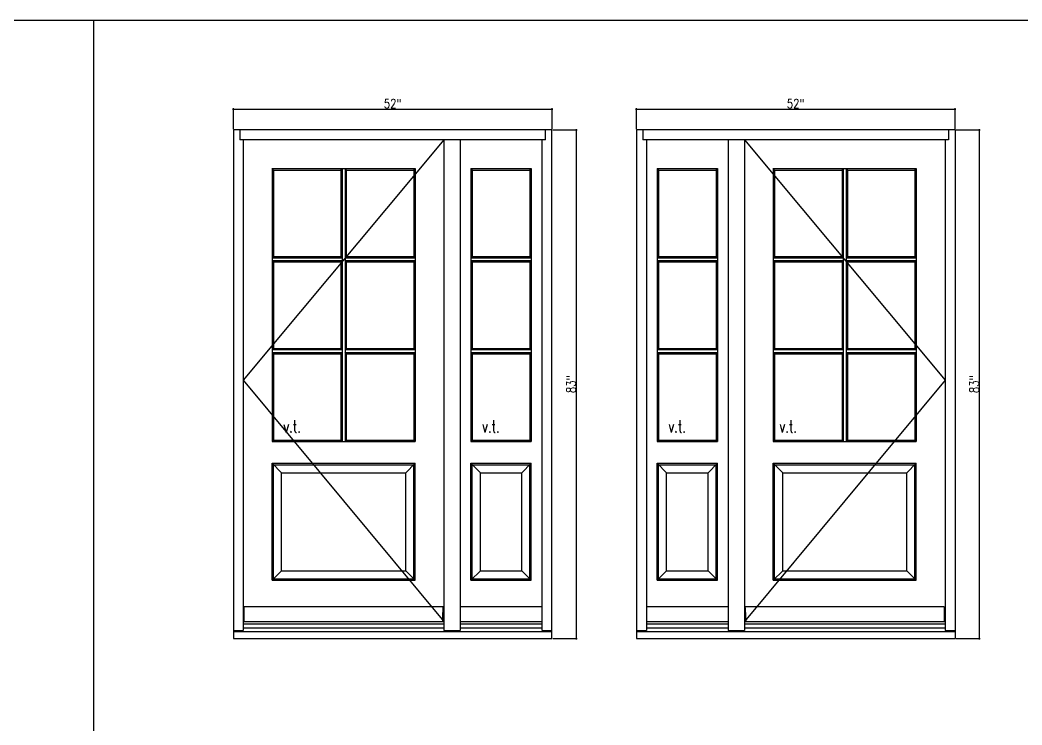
# Model space of a CAD drawing. Header units: inches. Extents: x 1985 to 11287, y 379 to 4336.
# Drawn here: x 7815.7 to 7979.2, y 3649.6 to 3764.6 of the extents above; entities that cross this region are included whole.
import ezdxf

# ---------------------------------------------------------------- set-up
doc = ezdxf.new("R2010")
doc.units = ezdxf.units.IN
doc.header["$MEASUREMENT"] = 0
doc.layers.get('0').update_dxf_attribs({"linetype": 'CONTINUOUS'})
doc.layers.get('Defpoints').update_dxf_attribs({"linetype": 'CONTINUOUS'})
for name, color, linetype in [('COTE1-1 99', 7, 'CONTINUOUS'), ('elevation 99', 7, 'CONTINUOUS'), ('opening side 99', 1, 'CONTINUOUS'), ('separation 99', 3, 'CONTINUOUS')]:
    doc.layers.add(name, color=color, linetype=linetype)
doc.styles.get("Standard").update_dxf_attribs({"font": 'txt.shx', "width": 0.8})
doc.dimstyles.new('Elevation', dxfattribs={"dimscale": 2, "dimtxt": 0.75, "dimasz": 0.0625, "dimexe": 0.0625, "dimexo": 0.0625, "dimgap": 0.0625, "dimtad": 1, "dimdec": 5, "dimzin": 0, "dimdsep": 46, "dimlunit": 5, "dimtxsty": 'Standard', "dimblk1": 'OBLIQUE', "dimblk2": 'OBLIQUE', "dimsah": 1, "dimcen": 2, "dimdle": 0.0625, "dimclrd": 1, "dimclre": 1, "dimadec": 1, "dimazin": 0, "dimtfac": 0.375, "dimtdec": 5, "dimtmove": 0, "dimatfit": 3, "dimldrblk": 'OBLIQUE', "dimfxl": 1, "dimfrac": 2, "dimtolj": 1, "dimtzin": 0, "dimarcsym": 0})

# ---------------------------------------------------------------- blocks, each defined once
blk = doc.blocks.new('_OBLIQUE')
at = {"color": 0, "linetype": 'ByBlock'}
blk.add_line((-0.5, -0.5), (0.5, 0.5), dxfattribs=at)
blk = doc.blocks.new('*D11')
at = {"layer": 'COTE1-1 99', "color": 1, "lineweight": -2, "transparency": 16777216}
for p, q in [((7850.34, 3750.06), (7902.59, 3750.06)), ((7850.47, 3746.78), (7850.47, 3750.19)), ((7902.47, 3746.78), (7902.47, 3750.19))]:
    blk.add_line(p, q, dxfattribs=at)
at = {"layer": 'Defpoints', "color": 0, "transparency": 16777216}
for p in [(7902.47, 3750.06), (7850.47, 3746.66), (7902.47, 3746.66)]:
    blk.add_point(p, dxfattribs=at)
at = {"layer": 'COTE1-1 99', "color": 1, "lineweight": -2, "transparency": 16777216, "xscale": 0.125, "yscale": 0.125, "zscale": 0.125, "rotation": 180}
blk.add_blockref('_OBLIQUE', (7850.47, 3750.06), dxfattribs=at)
at = {"layer": 'COTE1-1 99', "color": 1, "lineweight": -2, "transparency": 16777216, "xscale": 0.125, "yscale": 0.125, "zscale": 0.125}
blk.add_blockref('_OBLIQUE', (7902.47, 3750.06), dxfattribs=at)
at = {"layer": 'COTE1-1 99', "color": 0, "transparency": 16777216, "insert": (7876.47, 3750.94), "char_height": 1.5, "attachment_point": 5}
blk.add_mtext('\\A1;52"', dxfattribs=at)
blk = doc.blocks.new('*D12')
at = {"layer": 'COTE1-1 99', "color": 1, "lineweight": -2, "transparency": 16777216}
for p, q in [((7902.59, 3746.66), (7906.59, 3746.66)), ((7906.47, 3663.53), (7906.47, 3746.78)), ((7902.59, 3663.66), (7906.59, 3663.66))]:
    blk.add_line(p, q, dxfattribs=at)
at = {"layer": 'Defpoints', "color": 0, "transparency": 16777216}
for p in [(7902.47, 3746.66), (7906.47, 3746.66), (7902.47, 3663.66)]:
    blk.add_point(p, dxfattribs=at)
at = {"layer": 'COTE1-1 99', "color": 1, "lineweight": -2, "transparency": 16777216, "xscale": 0.125, "yscale": 0.125, "zscale": 0.125}
for p, rotation in [((7906.47, 3746.66), 90), ((7906.47, 3663.66), 270)]:
    blk.add_blockref('_OBLIQUE', p, dxfattribs=dict(at, rotation=rotation))
at = {"layer": 'COTE1-1 99', "color": 0, "transparency": 16777216, "insert": (7905.59, 3705.16), "char_height": 1.5, "attachment_point": 5, "rotation": 90}
blk.add_mtext('\\A1;83"', dxfattribs=at)
blk = doc.blocks.new('*D17')
at = {"layer": 'COTE1-1 99', "color": 1, "lineweight": -2, "transparency": 16777216}
for p, q in [((7916.11, 3750.06), (7968.36, 3750.06)), ((7916.24, 3746.78), (7916.24, 3750.19)), ((7968.24, 3746.78), (7968.24, 3750.19))]:
    blk.add_line(p, q, dxfattribs=at)
at = {"layer": 'Defpoints', "color": 0, "transparency": 16777216}
for p in [(7968.24, 3750.06), (7916.24, 3746.66), (7968.24, 3746.66)]:
    blk.add_point(p, dxfattribs=at)
at = {"layer": 'COTE1-1 99', "color": 1, "lineweight": -2, "transparency": 16777216, "xscale": 0.125, "yscale": 0.125, "zscale": 0.125, "rotation": 180}
blk.add_blockref('_OBLIQUE', (7916.24, 3750.06), dxfattribs=at)
at = {"layer": 'COTE1-1 99', "color": 1, "lineweight": -2, "transparency": 16777216, "xscale": 0.125, "yscale": 0.125, "zscale": 0.125}
blk.add_blockref('_OBLIQUE', (7968.24, 3750.06), dxfattribs=at)
at = {"layer": 'COTE1-1 99', "color": 0, "transparency": 16777216, "insert": (7942.24, 3750.94), "char_height": 1.5, "attachment_point": 5}
blk.add_mtext('\\A1;52"', dxfattribs=at)
blk = doc.blocks.new('*D18')
at = {"layer": 'COTE1-1 99', "color": 1, "lineweight": -2, "transparency": 16777216}
for p, q in [((7968.36, 3746.66), (7972.37, 3746.66)), ((7972.24, 3663.53), (7972.24, 3746.78)), ((7968.36, 3663.66), (7972.37, 3663.66))]:
    blk.add_line(p, q, dxfattribs=at)
at = {"layer": 'Defpoints', "color": 0, "transparency": 16777216}
for p in [(7968.24, 3746.66), (7972.24, 3746.66), (7968.24, 3663.66)]:
    blk.add_point(p, dxfattribs=at)
at = {"layer": 'COTE1-1 99', "color": 1, "lineweight": -2, "transparency": 16777216, "xscale": 0.125, "yscale": 0.125, "zscale": 0.125}
for p, rotation in [((7972.24, 3746.66), 90), ((7972.24, 3663.66), 270)]:
    blk.add_blockref('_OBLIQUE', p, dxfattribs=dict(at, rotation=rotation))
at = {"layer": 'COTE1-1 99', "color": 0, "transparency": 16777216, "insert": (7971.37, 3705.16), "char_height": 1.5, "attachment_point": 5, "rotation": 90}
blk.add_mtext('\\A1;83"', dxfattribs=at)

msp = doc.modelspace()

# ---------------------------------------------------------------- linework, layer by layer
at = {"layer": 'elevation 99'}
for p, q in [((7850.465268, 3746.65541), (7850.465268, 3663.65541)), ((7902.465268, 3746.65541), (7850.465268, 3746.65541)), ((7851.527768, 3746.65541), (7851.527768, 3745.03041)), ((7901.402768, 3745.03041), (7901.402768, 3746.65541)), ((7902.465268, 3663.65541), (7902.465268, 3746.65541)), ((7968.239073, 3746.65541), (7916.239073, 3746.65541)), ((7916.239073, 3746.65541), (7916.239073, 3663.65541)), ((7917.301573, 3746.65541), (7917.301573, 3745.03041)), ((7967.176573, 3746.65541), (7967.176573, 3745.03041)), ((7968.239073, 3746.65541), (7968.239073, 3663.65541)), ((7884.840268, 3745.03041), (7851.527768, 3745.03041)), ((7852.090268, 3745.03041), (7852.090268, 3664.983536)), ((7884.840268, 3745.03041), (7884.840268, 3664.983536)), ((7887.465268, 3745.03041), (7884.840268, 3745.03041)), ((7887.465268, 3745.03041), (7887.465268, 3664.983536)), ((7901.402768, 3745.03041), (7887.465268, 3745.03041)), ((7900.840268, 3664.983536), (7900.840268, 3745.03041)), ((7931.239073, 3745.03041), (7917.301573, 3745.03041)), ((7917.864073, 3745.03041), (7917.864073, 3664.983536)), ((7931.239073, 3745.03041), (7931.239073, 3664.983536)), ((7933.864073, 3745.03041), (7931.239073, 3745.03041)), ((7933.864073, 3745.03041), (7933.864073, 3664.983536)), ((7967.176573, 3745.03041), (7933.864073, 3745.03041)), ((7966.614073, 3745.03041), (7966.614073, 3664.983536)), ((7856.786681, 3740.360733), (7856.786681, 3695.793739)), ((7856.786681, 3740.360733), (7880.143854, 3740.360733)), ((7857.027753, 3740.092862), (7856.786681, 3740.360733)), ((7857.027753, 3740.092862), (7857.027753, 3725.989362)), ((7857.027753, 3740.092862), (7868.027768, 3740.092862)), ((7868.027768, 3740.092862), (7868.231968, 3740.360733)), ((7868.027768, 3740.092862), (7868.027768, 3725.989362)), ((7868.231968, 3740.360733), (7868.231968, 3695.793739)), ((7868.698568, 3740.360733), (7868.698568, 3695.793739)), ((7868.698568, 3740.360733), (7868.902768, 3740.092862)), ((7868.902768, 3740.092862), (7868.902768, 3725.989362)), ((7868.902768, 3740.092862), (7879.902783, 3740.092862)), ((7879.902783, 3740.092862), (7880.143854, 3740.360733)), ((7879.902783, 3740.092862), (7879.902783, 3725.989362)), ((7880.143854, 3740.360733), (7880.143854, 3695.793739)), ((7889.224155, 3740.360733), (7889.465226, 3740.092862)), ((7889.224155, 3740.360733), (7899.081381, 3740.360733)), ((7889.224155, 3740.360733), (7889.224155, 3695.793739)), ((7889.465226, 3740.092862), (7898.840309, 3740.092862)), ((7889.465226, 3740.092862), (7889.465226, 3725.989362)), ((7898.840309, 3740.092862), (7899.081381, 3740.360733)), ((7898.840309, 3740.092862), (7898.840309, 3725.989362)), ((7899.081381, 3740.360733), (7899.081381, 3695.793739)), ((7919.62296, 3740.360733), (7919.62296, 3695.793739)), ((7919.62296, 3740.360733), (7929.480186, 3740.360733)), ((7919.62296, 3740.360733), (7919.864031, 3740.092862)), ((7919.864031, 3740.092862), (7919.864031, 3725.989362)), ((7919.864031, 3740.092862), (7929.239114, 3740.092862)), ((7929.239114, 3740.092862), (7929.480186, 3740.360733)), ((7929.239114, 3740.092862), (7929.239114, 3725.989362)), ((7929.480186, 3740.360733), (7929.480186, 3695.793739)), ((7938.560486, 3740.360733), (7938.560486, 3695.793739)), ((7938.560486, 3740.360733), (7961.917659, 3740.360733)), ((7938.801558, 3740.092862), (7938.560486, 3740.360733)), ((7938.801558, 3740.092862), (7938.801558, 3725.989362)), ((7938.801558, 3740.092862), (7949.801573, 3740.092862)), ((7949.801573, 3740.092862), (7950.005773, 3740.360733)), ((7949.801573, 3740.092862), (7949.801573, 3725.989362)), ((7950.005773, 3740.360733), (7950.005773, 3695.793739)), ((7950.472373, 3740.360733), (7950.472373, 3695.793739)), ((7950.472373, 3740.360733), (7950.676573, 3740.092862)), ((7950.676573, 3740.092862), (7950.676573, 3725.989362)), ((7950.676573, 3740.092862), (7961.676588, 3740.092862)), ((7961.676588, 3740.092862), (7961.917659, 3740.360733)), ((7961.676588, 3740.092862), (7961.676588, 3725.989362)), ((7961.917659, 3740.360733), (7961.917659, 3695.793739)), ((7857.027753, 3725.989362), (7856.786681, 3725.785162)), ((7856.786681, 3725.785162), (7868.231968, 3725.785162)), ((7856.786681, 3725.318562), (7868.231968, 3725.318562)), ((7857.027753, 3725.114362), (7856.786681, 3725.318562)), ((7857.027753, 3725.989362), (7868.027768, 3725.989362)), ((7857.027753, 3725.114362), (7868.027768, 3725.114362)), ((7857.027753, 3725.114362), (7857.027753, 3711.010862)), ((7868.027768, 3725.989362), (7868.231968, 3725.785162)), ((7868.027768, 3725.114362), (7868.231968, 3725.318562)), ((7868.027768, 3725.114362), (7868.027768, 3711.010862)), ((7868.902768, 3725.989362), (7868.698568, 3725.785162)), ((7868.698568, 3725.785162), (7880.143854, 3725.785162)), ((7868.902768, 3725.114362), (7868.698568, 3725.318562)), ((7868.698568, 3725.318562), (7880.143854, 3725.318562)), ((7868.902768, 3725.989362), (7879.902783, 3725.989362)), ((7868.902768, 3725.114362), (7879.902783, 3725.114362)), ((7868.902768, 3725.114362), (7868.902768, 3711.010862)), ((7879.902783, 3725.989362), (7880.143854, 3725.785162)), ((7879.902783, 3725.114362), (7880.143854, 3725.318562)), ((7879.902783, 3725.114362), (7879.902783, 3711.010862)), ((7889.465226, 3725.989362), (7889.224155, 3725.785162)), ((7889.224155, 3725.785162), (7899.081381, 3725.785162)), ((7889.224155, 3725.318562), (7889.465226, 3725.114362)), ((7889.224155, 3725.318562), (7899.081381, 3725.318562)), ((7889.465226, 3725.989362), (7898.840309, 3725.989362)), ((7889.465226, 3725.114362), (7889.465226, 3711.010862)), ((7889.465226, 3725.114362), (7898.840309, 3725.114362)), ((7898.840309, 3725.989362), (7899.081381, 3725.785162)), ((7898.840309, 3725.114362), (7899.081381, 3725.318562)), ((7898.840309, 3725.114362), (7898.840309, 3711.010862)), ((7919.864031, 3725.989362), (7919.62296, 3725.785162)), ((7919.62296, 3725.785162), (7929.480186, 3725.785162)), ((7919.62296, 3725.318562), (7929.480186, 3725.318562)), ((7919.62296, 3725.318562), (7919.864031, 3725.114362)), ((7919.864031, 3725.989362), (7929.239114, 3725.989362)), ((7919.864031, 3725.114362), (7929.239114, 3725.114362)), ((7919.864031, 3725.114362), (7919.864031, 3711.010862)), ((7929.239114, 3725.989362), (7929.480186, 3725.785162)), ((7929.239114, 3725.114362), (7929.480186, 3725.318562)), ((7929.239114, 3725.114362), (7929.239114, 3711.010862)), ((7938.801558, 3725.989362), (7938.560486, 3725.785162)), ((7938.560486, 3725.785162), (7950.005773, 3725.785162)), ((7938.560486, 3725.318562), (7950.005773, 3725.318562)), ((7938.801558, 3725.114362), (7938.560486, 3725.318562)), ((7938.801558, 3725.989362), (7949.801573, 3725.989362)), ((7938.801558, 3725.114362), (7949.801573, 3725.114362)), ((7938.801558, 3725.114362), (7938.801558, 3711.010862)), ((7949.801573, 3725.989362), (7950.005773, 3725.785162)), ((7949.801573, 3725.114362), (7950.005773, 3725.318562)), ((7949.801573, 3725.114362), (7949.801573, 3711.010862)), ((7950.676573, 3725.989362), (7950.472373, 3725.785162)), ((7950.472373, 3725.785162), (7961.917659, 3725.785162)), ((7950.676573, 3725.114362), (7950.472373, 3725.318562)), ((7950.472373, 3725.318562), (7961.917659, 3725.318562)), ((7950.676573, 3725.989362), (7961.676588, 3725.989362)), ((7950.676573, 3725.114362), (7961.676588, 3725.114362)), ((7950.676573, 3725.114362), (7950.676573, 3711.010862)), ((7961.676588, 3725.989362), (7961.917659, 3725.785162)), ((7961.676588, 3725.114362), (7961.917659, 3725.318562)), ((7961.676588, 3725.114362), (7961.676588, 3711.010862)), ((7857.027753, 3711.010862), (7856.786681, 3710.806662)), ((7856.786681, 3710.806662), (7868.231968, 3710.806662)), ((7856.786681, 3710.34451), (7868.231968, 3710.34451)), ((7857.027753, 3711.010862), (7868.027768, 3711.010862)), ((7857.027753, 3710.14031), (7868.027768, 3710.14031)), ((7857.027753, 3710.14031), (7857.027753, 3696.03481)), ((7868.027768, 3710.14031), (7868.027768, 3696.03481)), ((7868.698568, 3710.806662), (7880.143854, 3710.806662)), ((7868.698568, 3710.34451), (7880.143854, 3710.34451)), ((7868.902768, 3711.010862), (7879.902783, 3711.010862)), ((7868.902768, 3710.14031), (7868.902768, 3696.03481)), ((7868.902768, 3710.14031), (7879.902783, 3710.14031)), ((7879.902783, 3711.010862), (7880.143854, 3710.806662)), ((7879.902783, 3710.14031), (7880.143854, 3710.34451)), ((7879.902783, 3710.14031), (7879.902783, 3696.03481)), ((7889.224155, 3710.806662), (7889.465226, 3711.010862)), ((7889.224155, 3710.806662), (7899.081381, 3710.806662)), ((7889.465226, 3710.14031), (7889.224155, 3710.34451)), ((7889.224155, 3710.34451), (7899.081381, 3710.34451)), ((7889.465226, 3711.010862), (7898.840309, 3711.010862)), ((7889.465226, 3710.14031), (7889.465226, 3696.03481)), ((7889.465226, 3710.14031), (7898.840309, 3710.14031)), ((7898.840309, 3711.010862), (7899.081381, 3710.806662)), ((7898.840309, 3710.14031), (7899.081381, 3710.34451)), ((7898.840309, 3710.14031), (7898.840309, 3696.03481)), ((7919.62296, 3710.806662), (7919.864031, 3711.010862)), ((7919.62296, 3710.806662), (7929.480186, 3710.806662)), ((7919.62296, 3710.34451), (7929.480186, 3710.34451)), ((7919.864031, 3710.14031), (7919.62296, 3710.34451)), ((7919.864031, 3711.010862), (7929.239114, 3711.010862)), ((7919.864031, 3710.14031), (7929.239114, 3710.14031)), ((7919.864031, 3710.14031), (7919.864031, 3696.03481)), ((7929.239114, 3711.010862), (7929.480186, 3710.806662)), ((7929.239114, 3710.14031), (7929.480186, 3710.34451)), ((7929.239114, 3710.14031), (7929.239114, 3696.03481)), ((7938.801558, 3711.010862), (7938.560486, 3710.806662)), ((7938.560486, 3710.806662), (7950.005773, 3710.806662)), ((7938.560486, 3710.34451), (7950.005773, 3710.34451)), ((7938.801558, 3711.010862), (7949.801573, 3711.010862)), ((7938.801558, 3710.14031), (7949.801573, 3710.14031)), ((7938.801558, 3710.14031), (7938.801558, 3696.03481)), ((7949.801573, 3710.14031), (7949.801573, 3696.03481)), ((7950.472373, 3710.806662), (7961.917659, 3710.806662)), ((7950.472373, 3710.34451), (7961.917659, 3710.34451)), ((7950.676573, 3711.010862), (7961.676588, 3711.010862)), ((7950.676573, 3710.14031), (7950.676573, 3696.03481)), ((7950.676573, 3710.14031), (7961.676588, 3710.14031)), ((7961.676588, 3711.010862), (7961.917659, 3710.806662)), ((7961.676588, 3710.14031), (7961.917659, 3710.34451)), ((7961.676588, 3710.14031), (7961.676588, 3696.03481)), ((7856.786681, 3695.793739), (7857.027753, 3696.03481)), ((7856.786681, 3695.793739), (7880.143854, 3695.793739)), ((7857.027753, 3696.03481), (7868.027768, 3696.03481)), ((7868.027768, 3696.03481), (7868.231968, 3695.793739)), ((7868.902768, 3696.03481), (7868.698568, 3695.793739)), ((7868.902768, 3696.03481), (7879.902783, 3696.03481)), ((7880.143854, 3695.793739), (7879.902783, 3696.03481)), ((7889.224155, 3695.793739), (7889.465226, 3696.03481)), ((7889.224155, 3695.793739), (7899.081381, 3695.793739)), ((7889.465226, 3696.03481), (7898.840309, 3696.03481)), ((7899.081381, 3695.793739), (7898.840309, 3696.03481)), ((7919.62296, 3695.793739), (7919.864031, 3696.03481)), ((7919.62296, 3695.793739), (7929.480186, 3695.793739)), ((7919.864031, 3696.03481), (7929.239114, 3696.03481)), ((7929.480186, 3695.793739), (7929.239114, 3696.03481)), ((7938.560486, 3695.793739), (7938.801558, 3696.03481)), ((7938.560486, 3695.793739), (7961.917659, 3695.793739)), ((7938.801558, 3696.03481), (7949.801573, 3696.03481)), ((7949.801573, 3696.03481), (7950.005773, 3695.793739)), ((7950.676573, 3696.03481), (7950.472373, 3695.793739)), ((7950.676573, 3696.03481), (7961.676588, 3696.03481)), ((7961.917659, 3695.793739), (7961.676588, 3696.03481)), ((7856.786622, 3692.275882), (7880.143898, 3692.275882)), ((7856.786622, 3673.1643), (7856.786622, 3692.275882)), ((7858.340194, 3690.72226), (7856.786622, 3692.275882)), ((7880.143898, 3692.275882), (7878.590327, 3690.72226)), ((7880.143898, 3673.1643), (7880.143898, 3692.275882)), ((7889.224155, 3692.275882), (7899.081381, 3692.275882)), ((7890.777726, 3690.72226), (7889.224155, 3692.275882)), ((7889.224155, 3673.1643), (7889.224155, 3692.275882)), ((7897.527809, 3690.72226), (7899.081381, 3692.275882)), ((7899.081381, 3673.1643), (7899.081381, 3692.275882)), ((7919.62296, 3673.1643), (7919.62296, 3692.275882)), ((7921.176531, 3690.72226), (7919.62296, 3692.275882)), ((7919.62296, 3692.275882), (7929.480186, 3692.275882)), ((7927.926614, 3690.72226), (7929.480186, 3692.275882)), ((7929.480186, 3673.1643), (7929.480186, 3692.275882)), ((7938.560427, 3692.275882), (7961.917703, 3692.275882)), ((7938.560427, 3673.1643), (7938.560427, 3692.275882)), ((7940.113999, 3690.72226), (7938.560427, 3692.275882)), ((7961.917703, 3692.275882), (7960.364132, 3690.72226)), ((7961.917703, 3673.1643), (7961.917703, 3692.275882)), ((7857.027694, 3692.03476), (7879.902827, 3692.03476)), ((7857.027694, 3673.405371), (7857.027694, 3692.03476)), ((7858.340194, 3690.72226), (7878.590327, 3690.72226)), ((7858.340194, 3674.717871), (7858.340194, 3690.72226)), ((7878.590327, 3674.717871), (7878.590327, 3690.72226)), ((7879.902827, 3673.405371), (7879.902827, 3692.03476)), ((7889.465226, 3692.03476), (7898.840309, 3692.03476)), ((7889.465226, 3673.405371), (7889.465226, 3692.03476)), ((7890.777726, 3690.72226), (7897.527809, 3690.72226)), ((7890.777726, 3674.717871), (7890.777726, 3690.72226)), ((7897.527809, 3674.717871), (7897.527809, 3690.72226)), ((7898.840309, 3673.405371), (7898.840309, 3692.03476)), ((7919.864031, 3673.405371), (7919.864031, 3692.03476)), ((7919.864031, 3692.03476), (7929.239114, 3692.03476)), ((7921.176531, 3674.717871), (7921.176531, 3690.72226)), ((7921.176531, 3690.72226), (7927.926614, 3690.72226)), ((7927.926614, 3674.717871), (7927.926614, 3690.72226)), ((7929.239114, 3673.405371), (7929.239114, 3692.03476)), ((7938.801499, 3692.03476), (7961.676632, 3692.03476)), ((7938.801499, 3673.405371), (7938.801499, 3692.03476)), ((7940.113999, 3690.72226), (7960.364132, 3690.72226)), ((7940.113999, 3674.717871), (7940.113999, 3690.72226)), ((7960.364132, 3674.717871), (7960.364132, 3690.72226)), ((7961.676632, 3673.405371), (7961.676632, 3692.03476)), ((7856.786622, 3673.1643), (7858.340194, 3674.717871)), ((7858.340194, 3674.717871), (7878.590327, 3674.717871)), ((7880.143898, 3673.1643), (7878.590327, 3674.717871)), ((7889.224155, 3673.1643), (7890.777726, 3674.717871)), ((7890.777726, 3674.717871), (7897.527809, 3674.717871)), ((7897.527809, 3674.717871), (7899.081381, 3673.1643)), ((7919.62296, 3673.1643), (7921.176531, 3674.717871)), ((7921.176531, 3674.717871), (7927.926614, 3674.717871)), ((7927.926614, 3674.717871), (7929.480186, 3673.1643)), ((7938.560427, 3673.1643), (7940.113999, 3674.717871)), ((7940.113999, 3674.717871), (7960.364132, 3674.717871)), ((7961.917703, 3673.1643), (7960.364132, 3674.717871)), ((7856.786622, 3673.1643), (7880.143898, 3673.1643)), ((7857.027694, 3673.405371), (7879.902827, 3673.405371)), ((7889.224155, 3673.1643), (7899.081381, 3673.1643)), ((7889.465226, 3673.405371), (7898.840309, 3673.405371)), ((7919.62296, 3673.1643), (7929.480186, 3673.1643)), ((7919.864031, 3673.405371), (7929.239114, 3673.405371)), ((7938.560427, 3673.1643), (7961.917703, 3673.1643)), ((7938.801499, 3673.405371), (7961.676632, 3673.405371)), ((7852.215268, 3666.467905), (7852.215268, 3668.842905)), ((7884.715268, 3668.842905), (7852.215268, 3668.842905)), ((7852.215268, 3666.467905), (7852.215268, 3668.842905)), ((7884.715268, 3668.842905), (7852.215268, 3668.842905)), ((7884.715268, 3666.467905), (7884.715268, 3668.842905)), ((7884.715268, 3666.467905), (7884.715268, 3668.842905)), ((7900.840268, 3668.842905), (7887.465268, 3668.842905)), ((7900.840268, 3668.842905), (7887.465268, 3668.842905)), ((7931.239073, 3668.842905), (7917.864073, 3668.842905)), ((7931.239073, 3668.842905), (7917.864073, 3668.842905)), ((7966.489073, 3668.842905), (7933.989073, 3668.842905)), ((7933.989073, 3666.467905), (7933.989073, 3668.842905)), ((7933.989073, 3666.467905), (7933.989073, 3668.842905)), ((7966.489073, 3668.842905), (7933.989073, 3668.842905)), ((7933.989073, 3666.467905), (7933.989073, 3668.842905)), ((7933.989073, 3666.467905), (7933.989073, 3668.842905)), ((7966.489073, 3668.842905), (7966.489073, 3666.467905)), ((7966.489073, 3668.842905), (7966.489073, 3666.467905)), ((7852.090268, 3666.467905), (7884.840268, 3666.467905)), ((7852.090268, 3666.467905), (7884.840268, 3666.467905)), ((7852.090268, 3666.076286), (7884.840268, 3666.076286)), ((7852.090268, 3666.076286), (7884.840268, 3666.076286)), ((7884.590268, 3666.655405), (7884.590268, 3666.467905)), ((7884.590268, 3666.655405), (7884.590268, 3666.467905)), ((7884.628511, 3666.467905), (7884.637936, 3666.592905)), ((7884.628511, 3666.467905), (7884.637936, 3666.592905)), ((7884.637936, 3666.592905), (7884.648564, 3666.467905)), ((7884.637936, 3666.592905), (7884.648564, 3666.467905)), ((7887.465268, 3666.467905), (7900.840268, 3666.467905)), ((7887.465268, 3666.467905), (7900.840268, 3666.467905)), ((7887.465268, 3666.076286), (7900.840268, 3666.076286)), ((7887.465268, 3666.076286), (7900.840268, 3666.076286)), ((7917.864073, 3666.467905), (7931.239073, 3666.467905)), ((7917.864073, 3666.467905), (7931.239073, 3666.467905)), ((7917.864073, 3666.076286), (7931.239073, 3666.076286)), ((7917.864073, 3666.076286), (7931.239073, 3666.076286)), ((7933.864073, 3666.467905), (7966.614073, 3666.467905)), ((7933.864073, 3666.467905), (7966.614073, 3666.467905)), ((7933.864073, 3666.076286), (7966.614073, 3666.076286)), ((7933.864073, 3666.076286), (7966.614073, 3666.076286)), ((7934.066404, 3666.592905), (7934.055777, 3666.467905)), ((7934.066404, 3666.592905), (7934.055777, 3666.467905)), ((7934.07583, 3666.467905), (7934.066404, 3666.592905)), ((7934.07583, 3666.467905), (7934.066404, 3666.592905)), ((7934.114073, 3666.655405), (7934.114073, 3666.467905)), ((7934.114073, 3666.655405), (7934.114073, 3666.467905)), ((7850.465268, 3664.983536), (7852.090268, 3664.983536)), ((7850.465268, 3664.983536), (7852.090268, 3664.983536)), ((7850.465268, 3664.84291), (7902.465268, 3664.84291)), ((7850.465268, 3664.84291), (7902.465268, 3664.84291)), ((7852.090268, 3665.405405), (7884.840268, 3665.405405)), ((7884.840268, 3664.983536), (7887.465268, 3664.983536)), ((7884.840268, 3664.983536), (7887.465268, 3664.983536)), ((7887.465268, 3665.405405), (7900.840268, 3665.405405)), ((7900.840268, 3664.983536), (7902.465268, 3664.983536)), ((7900.840268, 3664.983536), (7902.465268, 3664.983536)), ((7916.239073, 3664.983536), (7917.864073, 3664.983536)), ((7916.239073, 3664.983536), (7917.864073, 3664.983536)), ((7916.239073, 3664.84291), (7968.239073, 3664.84291)), ((7916.239073, 3664.84291), (7968.239073, 3664.84291)), ((7917.864073, 3665.405405), (7931.239073, 3665.405405)), ((7931.239073, 3664.983536), (7933.864073, 3664.983536)), ((7931.239073, 3664.983536), (7933.864073, 3664.983536)), ((7933.864073, 3665.405405), (7966.614073, 3665.405405)), ((7966.614073, 3664.983536), (7968.239073, 3664.983536)), ((7966.614073, 3664.983536), (7968.239073, 3664.983536)), ((7850.465268, 3663.65541), (7902.465268, 3663.65541)), ((7850.465268, 3663.65541), (7902.465268, 3663.65541)), ((7916.239073, 3663.65541), (7968.239073, 3663.65541)), ((7916.239073, 3663.65541), (7943.801573, 3663.65541)), ((7916.239073, 3663.65541), (7968.239073, 3663.65541)), ((7916.239073, 3663.65541), (7943.801573, 3663.65541))]:
    msp.add_line(p, q, dxfattribs=at)
at = {"layer": 'elevation 99', "color": 7}
for p, q in [((7857.027753, 3710.14031), (7856.786681, 3710.34451)), ((7868.027768, 3711.010862), (7868.231968, 3710.806662)), ((7868.027768, 3710.14031), (7868.231968, 3710.34451)), ((7868.902768, 3711.010862), (7868.698568, 3710.806662)), ((7868.902768, 3710.14031), (7868.698568, 3710.34451)), ((7938.801558, 3710.14031), (7938.560486, 3710.34451)), ((7949.801573, 3711.010862), (7950.005773, 3710.806662)), ((7949.801573, 3710.14031), (7950.005773, 3710.34451)), ((7950.676573, 3711.010862), (7950.472373, 3710.806662)), ((7950.676573, 3710.14031), (7950.472373, 3710.34451))]:
    msp.add_line(p, q, dxfattribs=at)
at = {"layer": 'elevation 99'}
for centre, radius, start, end in [((7866.549805, 3668.578146), 18.140881, 354.32963932, 0.35560171), ((7866.549805, 3668.578146), 18.140881, 354.32963932, 0.35560171), ((7885.101815, 3668.701449), 0.411617, 159.90001428, 181.49147604), ((7885.101815, 3668.701449), 0.411617, 159.90001428, 181.49147604), ((7933.602526, 3668.701449), 0.411617, 358.50852396, 20.09998572), ((7933.602526, 3668.701449), 0.411617, 358.50852396, 20.09998572), ((7952.154535, 3668.578146), 18.140881, 179.64439829, 185.67036068), ((7952.154535, 3668.578146), 18.140881, 179.64439829, 185.67036068), ((7887.247801, 3666.483494), 2.663087, 173.48326078, 176.29878354), ((7887.247801, 3666.483494), 2.663087, 173.48326078, 176.29878354), ((7931.45654, 3666.483494), 2.663087, 3.70121646, 6.51673922), ((7931.45654, 3666.483494), 2.663087, 3.70121646, 6.51673922)]:
    msp.add_arc(centre, radius, start, end, dxfattribs=at)
at = {"layer": 'opening side 99', "color": 1}
for p, q in [((7884.840268, 3745.03041), (7852.090268, 3705.819473)), ((7933.864073, 3745.03041), (7966.614073, 3705.819473)), ((7852.090268, 3705.819473), (7884.840268, 3666.467905)), ((7966.614073, 3705.819473), (7933.864073, 3666.467905))]:
    msp.add_line(p, q, dxfattribs=at)
at = {"layer": 'separation 99'}
for p, q in [((7685.752407, 3764.575732), (9943.552213, 3764.575732)), ((7827.61742, 3764.575732), (7827.61742, 3276.128059))]:
    msp.add_line(p, q, dxfattribs=at)

# ---------------------------------------------------------------- texts
at = {"layer": 'elevation 99', "width": 0.7}
for p in [(7858.607688, 3697.280074), (7891.045161, 3697.280074), (7921.443966, 3697.280074), (7939.571536, 3697.280074)]:
    msp.add_text('v.t.', height=2, dxfattribs=at).set_placement(p)

# ---------------------------------------------------------------- dimensions: what is measured, and where the dimension line sits
at = {"layer": 'COTE1-1 99'}
for base, p1, p2, picture, middle in [((7902.465268, 3750.063088), (7850.465268, 3746.65541), (7902.465268, 3746.65541), '*D11', (7876.465268, 3750.938088)), ((7968.239073, 3750.063088), (7916.239073, 3746.65541), (7968.239073, 3746.65541), '*D17', (7942.239073, 3750.938088))]:
    dim = msp.add_linear_dim(base=base, p1=p1, p2=p2, dimstyle='Elevation', override={"dimtxt": 0.75, "dimdec": 5, "dimlunit": 5, "dimpost": '"'}, dxfattribs=at)
    dim.commit()
    dim.dimension.update_dxf_attribs({"geometry": picture, "text_midpoint": middle})
for base, p1, p2, picture, middle in [((7906.468821, 3746.65541), (7902.465268, 3663.65541), (7902.465268, 3746.65541), '*D12', (7905.593821, 3705.15541)), ((7972.242626, 3746.65541), (7968.239073, 3663.65541), (7968.239073, 3746.65541), '*D18', (7971.367626, 3705.15541))]:
    dim = msp.add_linear_dim(base=base, p1=p1, p2=p2, angle=90, dimstyle='Elevation', override={"dimtxt": 0.75, "dimdec": 5, "dimlunit": 5, "dimpost": '"'}, dxfattribs=at)
    dim.commit()
    dim.dimension.update_dxf_attribs({"geometry": picture, "text_midpoint": middle})

doc.saveas('drawing.dxf')
